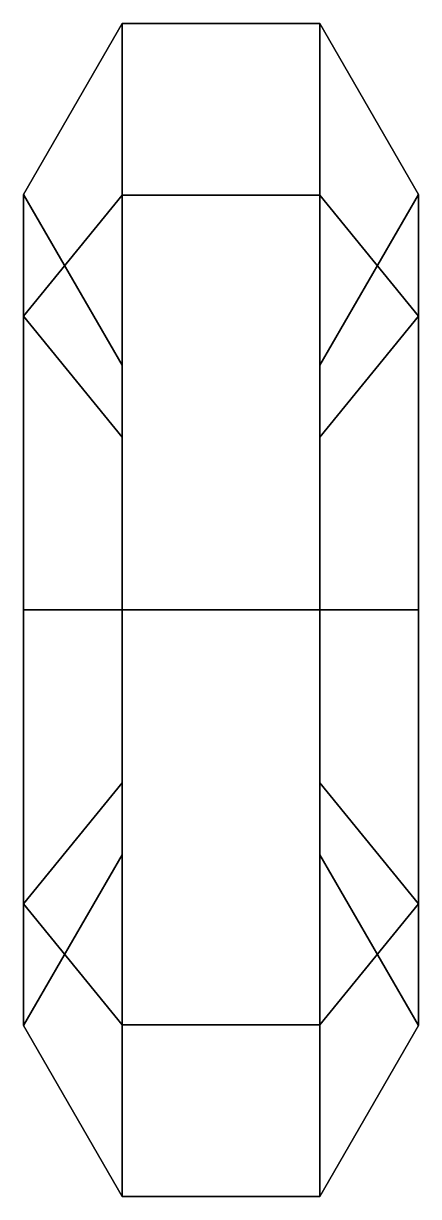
# Model space of a CAD drawing. Extents: x -3.1 to 3.1, y -0.56 to 0.56.
# Drawn here: x -3.1 to -2.72, y -0.565 to 0.565 of the extents above.
import ezdxf

# ---------------------------------------------------------------- set-up
doc = ezdxf.new("R2010")
doc.units = 0
doc.layers.add('WHEEL', color=2, linetype='CONTINUOUS')

msp = doc.modelspace()

# ---------------------------------------------------------------- linework, layer by layer
at = {"layer": 'WHEEL'}
for points in [[(-3.005, 0.3992, -0.3992), (-3.1, 0.2828, -0.2828), (-3.1, 0.4), (-3.005, 0.5645)], [(-3.005, 0.5645), (-3.1, 0.4), (-3.1, 0.2828, 0.2828), (-3.005, 0.3992, 0.3992)], [(-2.815, 0.3992, -0.3992), (-3.005, 0.3992, -0.3992), (-3.005, 0.5645), (-2.815, 0.5645)], [(-2.815, 0.5645), (-3.005, 0.5645), (-3.005, 0.3992, 0.3992), (-2.815, 0.3992, 0.3992)], [(-2.72, 0.2828, -0.2828), (-2.815, 0.3992, -0.3992), (-2.815, 0.5645), (-2.72, 0.4)], [(-2.72, 0.4), (-2.815, 0.5645), (-2.815, 0.3992, 0.3992), (-2.72, 0.2828, 0.2828)], [(-3.1, 0.2828, -0.2828), (-3.005, 0.1665, -0.1665), (-3.005, 0.2355), (-3.1, 0.4)], [(-3.1, 0.4), (-3.005, 0.2355), (-3.005, 0.1665, 0.1665), (-3.1, 0.2828, 0.2828)], [(-3.005, 0, -0.5645), (-3.1, 0, -0.4), (-3.1, 0.2828, -0.2828), (-3.005, 0.3992, -0.3992)], [(-3.005, 0.3992, 0.3992), (-3.1, 0.2828, 0.2828), (-3.1, 0, 0.4), (-3.005, 0, 0.5645)], [(-2.815, 0, -0.5645), (-3.005, 0, -0.5645), (-3.005, 0.3992, -0.3992), (-2.815, 0.3992, -0.3992)], [(-2.815, 0.3992, 0.3992), (-3.005, 0.3992, 0.3992), (-3.005, 0, 0.5645), (-2.815, 0, 0.5645)], [(-2.815, 0.1665, -0.1665), (-2.72, 0.2828, -0.2828), (-2.72, 0.4), (-2.815, 0.2355)], [(-2.815, 0.2355), (-2.72, 0.4), (-2.72, 0.2828, 0.2828), (-2.815, 0.1665, 0.1665)], [(-2.72, 0, -0.4), (-2.815, 0, -0.5645), (-2.815, 0.3992, -0.3992), (-2.72, 0.2828, -0.2828)], [(-2.72, 0.2828, 0.2828), (-2.815, 0.3992, 0.3992), (-2.815, 0, 0.5645), (-2.72, 0, 0.4)], [(-3.1, 0, -0.4), (-3.005, 0, -0.2355), (-3.005, 0.1665, -0.1665), (-3.1, 0.2828, -0.2828)], [(-3.1, 0.2828, 0.2828), (-3.005, 0.1665, 0.1665), (-3.005, 0, 0.2355), (-3.1, 0, 0.4)], [(-2.815, 0, -0.2355), (-2.72, 0, -0.4), (-2.72, 0.2828, -0.2828), (-2.815, 0.1665, -0.1665)], [(-2.815, 0.1665, 0.1665), (-2.72, 0.2828, 0.2828), (-2.72, 0, 0.4), (-2.815, 0, 0.2355)], [(-3.005, 0.1665, -0.1665), (-3.005, -0.2355), (-3.005, -0.1665, 0.1665), (-3.005, 0.2355)], [(-3.005, 0.1665, 0.1665), (-3.005, 0.2355), (-3.005, -0.1665, 0.1665), (-3.005, 0, 0.2355)], [(-2.815, -0.1665, -0.1665), (-2.815, 0, -0.2355), (-2.815, 0.1665, -0.1665), (-2.815, 0.2355)], [(-2.815, -0.1665, -0.1665), (-2.815, 0.2355), (-2.815, 0.1665, 0.1665), (-2.815, -0.2355)], [(-3.005, -0.1665, -0.1665), (-3.005, -0.2355), (-3.005, 0.1665, -0.1665), (-3.005, 0, -0.2355)], [(-2.815, 0.1665, 0.1665), (-2.815, 0, 0.2355), (-2.815, -0.1665, 0.1665), (-2.815, -0.2355)], [(-3.1, -0.2828, -0.2828), (-3.005, -0.1665, -0.1665), (-3.005, 0, -0.2355), (-3.1, 0, -0.4)], [(-3.005, -0.3992, -0.3992), (-3.1, -0.2828, -0.2828), (-3.1, 0, -0.4), (-3.005, 0, -0.5645)], [(-3.1, 0, 0.4), (-3.005, 0, 0.2355), (-3.005, -0.1665, 0.1665), (-3.1, -0.2828, 0.2828)], [(-3.005, 0, 0.5645), (-3.1, 0, 0.4), (-3.1, -0.2828, 0.2828), (-3.005, -0.3992, 0.3992)], [(-2.815, 0, 0.5645), (-3.005, 0, 0.5645), (-3.005, -0.3992, 0.3992), (-2.815, -0.3992, 0.3992)], [(-2.815, 0, 0.2355), (-2.72, 0, 0.4), (-2.72, -0.2828, 0.2828), (-2.815, -0.1665, 0.1665)], [(-2.72, 0, 0.4), (-2.815, 0, 0.5645), (-2.815, -0.3992, 0.3992), (-2.72, -0.2828, 0.2828)], [(-2.815, -0.3992, -0.3992), (-3.005, -0.3992, -0.3992), (-3.005, 0, -0.5645), (-2.815, 0, -0.5645)], [(-2.815, -0.1665, -0.1665), (-2.72, -0.2828, -0.2828), (-2.72, 0, -0.4), (-2.815, 0, -0.2355)], [(-2.72, -0.2828, -0.2828), (-2.815, -0.3992, -0.3992), (-2.815, 0, -0.5645), (-2.72, 0, -0.4)], [(-3.1, -0.4), (-3.005, -0.2355), (-3.005, -0.1665, -0.1665), (-3.1, -0.2828, -0.2828)], [(-3.1, -0.2828, 0.2828), (-3.005, -0.1665, 0.1665), (-3.005, -0.2355), (-3.1, -0.4)], [(-2.815, -0.2355), (-2.72, -0.4), (-2.72, -0.2828, -0.2828), (-2.815, -0.1665, -0.1665)], [(-2.815, -0.1665, 0.1665), (-2.72, -0.2828, 0.2828), (-2.72, -0.4), (-2.815, -0.2355)], [(-3.005, -0.5645), (-3.1, -0.4), (-3.1, -0.2828, -0.2828), (-3.005, -0.3992, -0.3992)], [(-3.005, -0.3992, 0.3992), (-3.1, -0.2828, 0.2828), (-3.1, -0.4), (-3.005, -0.5645)], [(-2.72, -0.4), (-2.815, -0.5645), (-2.815, -0.3992, -0.3992), (-2.72, -0.2828, -0.2828)], [(-2.72, -0.2828, 0.2828), (-2.815, -0.3992, 0.3992), (-2.815, -0.5645), (-2.72, -0.4)], [(-2.815, -0.5645), (-3.005, -0.5645), (-3.005, -0.3992, -0.3992), (-2.815, -0.3992, -0.3992)], [(-2.815, -0.3992, 0.3992), (-3.005, -0.3992, 0.3992), (-3.005, -0.5645), (-2.815, -0.5645)]]:
    msp.add_3dface(points, dxfattribs=at)

doc.saveas('drawing.dxf')
